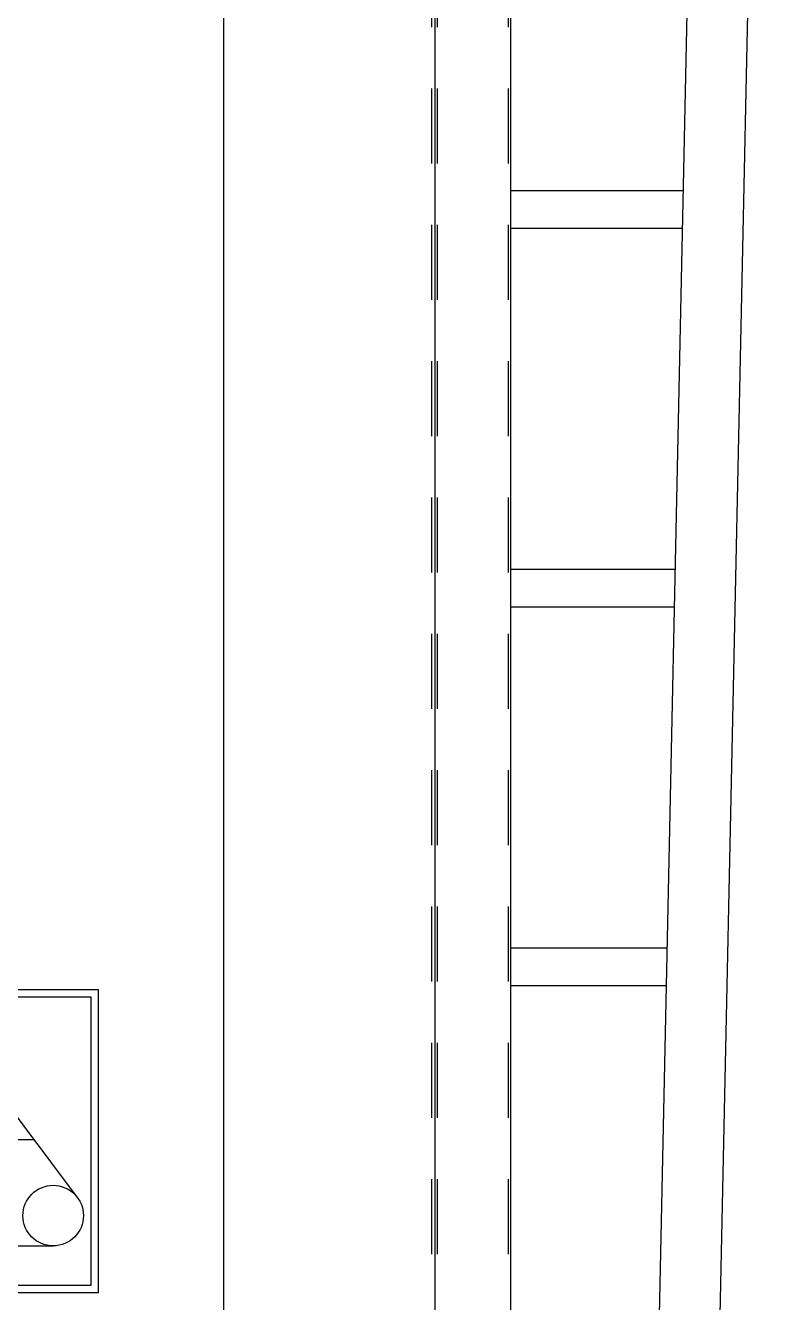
# Model space of a CAD drawing. Header units: millimetres. Extents: x -39468 to 212532, y -94717 to 83483.
# Drawn here: x 51239 to 52212, y 32987 to 34673 of the extents above; entities that cross this region are included whole.
import ezdxf

# ---------------------------------------------------------------- set-up
doc = ezdxf.new("R2010")
doc.units = ezdxf.units.MM
doc.header["$LTSCALE"] = 300
doc.header["$MEASUREMENT"] = 0
doc.linetypes.add('HID', pattern=[2, 1.1, -0.9])
doc.linetypes.add('주단면도-1$0$STD_CENTER', pattern=[66, 60, -2, 2, -2])
doc.layers.get('0').update_dxf_attribs({"linetype": 'CONTINUOUS'})
for name, color, linetype in [('A-OVERHEAD', 4, 'CONTINUOUS'), ('A-STEEL', 7, 'CONTINUOUS'), ('AF_01_Xref_X열_SEC_REV_01$0$DF', 7, 'CONTINUOUS'), ('AF_01_Xref_X열_SEC_REV_01$0$STL', 7, 'CONTINUOUS'), ('주단면도-1$0$A-ST-AXIS-CEN', 252, '주단면도-1$0$STD_CENTER')]:
    doc.layers.add(name, color=color, linetype=linetype)

# ---------------------------------------------------------------- blocks, each defined once
blk = doc.blocks.new('AF_01_Xref_X열_SEC_REV_01$0$SFSS_H4000')
at = {"layer": 'AF_01_Xref_X열_SEC_REV_01$0$STL', "color": 9, "ltscale": 0.5}
for p, q in [((472, 725.7), (352, 885.7)), ((240, 661.7), (440, 661.7))]:
    blk.add_line(p, q, dxfattribs=at)
at = {"layer": 'AF_01_Xref_X열_SEC_REV_01$0$STL', "color": 1, "ltscale": 0.5}
blk.add_line((415, 801.7), (65, 801.7), dxfattribs=at)
at = {"layer": 'AF_01_Xref_X열_SEC_REV_01$0$STL', "ltscale": 0.5}
for points in [[(135, 600), (500, 600), (500, 1000), (0, 1000), (0, 600), (65, 600)], [(135, 610), (490, 610), (490, 990), (10, 990), (10, 610), (65, 610)]]:
    blk.add_lwpolyline(points, dxfattribs=at)
at = {"layer": 'AF_01_Xref_X열_SEC_REV_01$0$STL', "color": 6, "ltscale": 0.5}
blk.add_circle((440, 701.7), 40, dxfattribs=at)
blk = doc.blocks.new('1231231231')
at = {"layer": 'A-OVERHEAD'}
for p, q in [((1102.8, 2407.6), (1030, -1020)), ((1182.8, 2406.3), (1110, -1021.3)), ((850, 1235), (1077.9, 1235)), ((850, 1185), (1076.9, 1185)), ((850, 735), (1067.3, 735)), ((850, 685), (1066.2, 685)), ((850, 235), (1056.7, 235)), ((850, 185), (1055.6, 185))]:
    blk.add_line(p, q, dxfattribs=at)
at = {"layer": 'A-STEEL', "color": 8, "linetype": 'HID', "ltscale": 0.3}
for p, q in [((745.5, 4429.6), (745.5, -718.8)), ((753.2, 4429.6), (753.2, -718.8)), ((846.8, 4429.6), (846.8, -718.8))]:
    blk.add_line(p, q, dxfattribs=at)
at = {"layer": 'A-STEEL'}
for p, q in [((750, 4429.6), (750, -718.8)), ((850, 4429.6), (850, -718.8))]:
    blk.add_line(p, q, dxfattribs=at)

msp = doc.modelspace()

# ---------------------------------------------------------------- linework, layer by layer
msp.add_line((51779, 37650), (51779, 28000))
at = {"layer": '주단면도-1$0$A-ST-AXIS-CEN', "linetype": 'Continuous'}
msp.add_line((51500, 55500), (51500, 0), dxfattribs=at)

# ---------------------------------------------------------------- block references
msp.add_blockref('1231231231', (51029, 33220.4))
at = {"layer": 'AF_01_Xref_X열_SEC_REV_01$0$DF'}
msp.add_blockref('AF_01_Xref_X열_SEC_REV_01$0$SFSS_H4000', (50835, 32400), dxfattribs=at)

doc.saveas('drawing.dxf')
